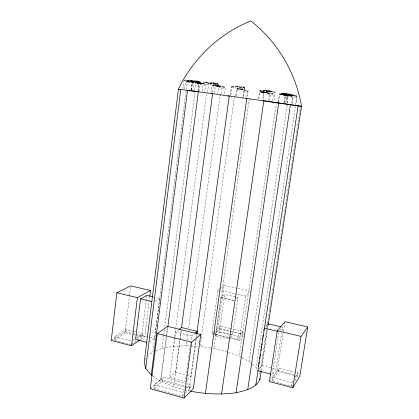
<?xml version="1.0" encoding="UTF-8"?>
<svg xmlns="http://www.w3.org/2000/svg" width="419" height="419" viewBox="0 0 419 419"><rect width="100%" height="100%" fill="white"/><g stroke="black" fill="none" stroke-linecap="round" stroke-linejoin="round"><path stroke-width="0.31" stroke-dasharray="2.1 1.57" d="M293.033 95.679L293.153 94.898L295.531 95.228L295.416 96.003M130.969 344.538L114.109 340.17L114.507 336.766L126.098 329.512L133.651 331.424M111.25 340.495L125.202 331.696L129.387 296.861M129.466 296.217L130.55 287.188M114.109 340.17L125.7 332.806L126.098 329.512M136.604 338.725L141.879 335.158L146.812 295.379M137.306 340.207L142.057 336.96L142.465 333.65L137.432 332.377M140.512 339.568L144.744 336.651L149.703 296.893M182.883 89.278L183.983 80.563L193.96 82.171L192.939 90.127M184.528 88.964L185.538 81.008M186.02 91.164L152.898 351.934L148.31 355.417M149.557 342.035L154.632 338.39L159.712 298.407L153.569 296.966M186.418 89.645L187.555 80.705L192.127 81.113L200.423 82.349L199.25 91.379M188.77 81.359L188.869 80.589L186.366 80.218L186.266 80.993L188.608 81.312M188.869 80.893L188.718 82.093L195.914 83.088L196.071 81.888L188.869 80.893L190.106 81.003M190.504 80.783L190.593 81.611L190.692 80.841M193.714 81.48L190.933 81.097L191.038 80.291L193.814 80.673L193.714 81.48L193.201 81.433M190.959 90.2L192.127 80.904L192.525 81.092M192.122 81.71L192.221 80.935L189.556 80.579L189.456 81.359L189.791 81.459M192.331 80.987L192.426 81.867L192.478 81.045M191.336 89.949L192.316 82.271L200.198 83.334L200.298 82.585L197.621 82.224L197.527 82.972L198.135 83.072M191.52 89.839L192.557 81.747L184.596 80.647M193.128 82.386L193.227 81.637L196.391 82.045L196.291 82.794L196.003 82.747M183.763 394.682L182.019 396.453L153.925 388.68L154.433 384.752L162.991 377.241L185.402 383.296M199.046 81.37L198.941 82.176L197.742 82.061L194.935 81.695L195.039 80.893L197.412 81.207L197.307 82.009L196.71 81.956M195.238 81.689L195.343 80.888L195.898 80.935L195.793 81.742L194.935 81.695M194.599 90.808L195.746 81.92L200.423 82.349M196.281 80.919L195.977 81.71M155.926 350.787L161.985 348.503L163.572 336.185M163.656 335.54L164.41 329.706M164.746 327.113L195.013 92.484M197.742 82.061L197.847 81.26M198.302 82.114L198.407 81.255L198.726 81.286L198.622 82.093M198.438 82.36L198.339 83.109L199.303 83.308L199.381 82.428L198.92 82.349L198.821 83.103L199.282 83.182M197.978 90.834L198.983 83.109L205.682 84.224L204.682 91.834M150.295 388.696L160.65 379.604L167.38 327.668M198.082 90.954L199.067 83.386L205.682 84.224M184.093 389.618L173.686 386.774L160.781 381.3L167.768 327.417M199.743 81.433L199.638 82.244L199.313 82.213L199.418 81.406L199.743 81.433L192.489 80.364L192.578 81.192M199.905 83.35L199.999 82.606M200.759 83.496L200.858 82.747M153.925 388.68L162.493 381.06L162.991 377.241M201.445 82.784L201.345 83.533L202.204 83.674L202.298 82.931L201.445 82.784L196.836 82.213L196.741 82.957L202.204 83.674M202.199 91.059L203.335 82.354L213.664 83.638L212.496 92.431M212.265 83.674L204.514 82.533L204.346 83.774L211.003 84.769L211.171 83.533M161.985 348.503L173.372 346.424L175.587 329.559M175.676 328.91L206.635 93.495M185.936 377.262L185.324 381.782L169.648 377.556L174.88 337.798M174.964 337.159L175.64 332.026L178.63 329.784M207.468 92.479L208.683 83.255L203.335 82.354M211.118 83.481L211.228 82.653L212.543 82.815L213.685 83.014L213.575 83.837M211.008 92.824L211.993 85.376L225.422 87.199L224.495 94.045M217.702 93.851L218.948 84.538L213.192 83.596L213.302 82.758L218.231 83.585L218.121 84.418M213.847 83.805L213.957 82.978L212.726 82.821L212.616 83.653L216.754 84.245L216.88 83.386L218.231 83.585M173.686 386.774L179.887 340.087M179.971 339.437L181.176 330.361M169.648 377.556L175.697 372.114L181.186 330.774M214.58 85.675L214.675 84.942L212.784 84.738L212.69 85.466L214.58 85.675L214.151 85.612M215.183 85.712L215.282 84.984L215.701 85.02L215.607 85.754L215.183 85.712L218.037 86.12M215.45 84.078L215.56 83.25L213.957 82.978M214.387 93.238L215.387 85.712M216.047 83.208L215.937 84.046L215.492 83.989M215.869 85.816L215.968 85.083L216.387 85.125L216.293 85.858M216.995 86.015L217.094 85.287L218.137 85.387L219.336 85.565L219.237 86.298M217.414 84.329L217.524 83.501M217.477 84.308L217.587 83.475M217.739 86.073L217.833 85.34L215.874 85.104L215.775 85.832L220.939 86.555L221.038 85.822L219.011 85.56L218.912 86.288M219.289 86.434L219.147 87.519L224.359 88.173L224.511 87.084L218.456 86.304M219.399 86.398L219.493 85.67L217.451 85.413L217.351 86.136L219.661 86.361L219.755 85.633M220.19 86.476L220.289 85.748M173.372 346.424L186.329 345.754L188.073 332.78M188.681 328.245L219.985 95.385L220.651 95.48M221.038 93.626L221.95 86.848L225.422 87.199M182.019 396.453L182.558 392.477L184.397 390.634M186.026 376.618L187.508 365.651M187.597 365.001L191.525 335.97L194.358 333.665M196.071 339.086L188.99 390.953L184.706 389.785M196.155 338.442L196.689 334.551M187.534 379.635L191.069 376.204L196.05 339.689M196.49 336.488L196.752 334.566M185.502 392.917L189.859 388.502L190.383 384.642L186.026 383.464M230.157 95.48L231.456 85.995L244.717 88.016L243.497 96.758M230.853 95.008L232.089 86.105L232.514 86.309M235.609 95.616L236.546 88.802L247.524 90.305L248.163 90.541L247.22 97.281M236.876 86.775L236.992 85.932L238.547 86.204L238.432 87.042L237.018 86.848M238.034 88.299L237.196 88.163L237.091 88.891L237.934 89.022L237.94 88.268L237.934 89.022M237.185 88.922L237.196 88.163M236.384 95.789L237.316 89.058L236.546 88.802M239.558 86.44L239.443 87.272L239.411 86.356C242.03 85.104 240.637 89.467 240.93 86.565M239.694 89.294L239.794 88.571L238.584 88.357L238.484 89.079L239.464 89.216M240.05 89.341L239.93 88.545L241.454 88.802L241.354 89.519L240.05 89.341L240.15 88.624M241.234 88.723L241.354 89.519M242.135 89.65L242.234 88.933C245.764 88.917 241.354 91.054 241.805 88.802L243.355 89.048L243.104 89.718M243.366 86.969L244.23 87.084L244.115 87.922L244.177 87.052L243.313 86.932L243.198 87.77L243.35 86.785L243.895 86.859L243.963 87.817L243.23 87.629M243.057 96.621L244.293 87.76M214.308 334.509L211.81 333.917L217.953 289.985L219.456 288.832M246.566 97.129L247.524 90.305M228.57 337.269L214.575 333.959L215.015 330.816L237.934 336.206L242.486 331.251L230.654 328.496M228.879 339.044L215.471 335.865L220.85 297.637L224.736 294.473L238.055 297.39L232.603 335.116L230.534 337.3M227.26 351.913L214.004 348.582L249.085 99.439M237.201 288.23L223.961 285.381L217.927 328.124L231.01 331.178M214.575 333.959L219.635 329.104L220.069 326.034L230.031 328.349M215.471 335.865L219.425 332.016L224.736 294.473M258.444 98.868L259.686 90.179L264.033 90.604L262.771 99.397M258.9 98.8L259.88 91.934L273.539 93.846L272.444 101.319M260.765 90.31L260.587 91.552L266.793 92.327L266.971 91.075L263.797 90.761M261.854 91.473L260.697 91.305L260.592 92.033L261.749 92.206L261.854 91.473L261.351 91.389L261.247 92.117L261.749 92.206M261.095 92.122L261.199 91.394L260.697 91.305M263.059 92.353L263.163 91.62L264.31 91.766L265.546 91.981L265.442 92.709L264.295 92.562L264.399 91.834M262.964 99.418L263.944 92.625L259.88 91.934M264.206 92.499L264.31 91.766M265.793 90.169L264.85 90.08L264.729 90.907L265.672 91.002L265.793 90.169L267.212 90.384L267.092 91.211M266.264 90.289L266.144 91.117L267.93 91.321M266.599 91.19L266.714 90.363L269.37 90.693L269.249 91.52L265.672 91.002M266.641 92.887L266.746 92.159L268.914 92.484L268.809 93.212L267.71 93.023M268.244 91.436L268.359 90.614L269.721 90.745L270.711 90.892L270.564 91.787L275.199 92.274L273.832 101.613M269.118 91.405L269.239 90.572L266.793 90.268L266.673 91.101L267.882 91.222M268.443 100.717L269.537 93.159M269.93 90.85L269.815 91.677L270.355 91.73L270.475 90.902L269.93 90.85L271.224 91.017L271.103 91.84L259.686 90.179M269.501 100.445L270.753 91.829M272.58 93.699L272.418 94.794L266.877 93.966L267.034 92.866L269.951 93.364M229.203 337.415L237.473 339.374L237.934 336.206M274.372 92.17L274.492 91.337L272.093 91.08L271.973 91.908L272.439 91.976M230.56 338.358L239.307 340.432L245.801 296.05L249.635 292.541M237.473 339.374L242.035 334.346L242.486 331.251M241.344 357.501L239.16 356.323L276.315 103.153M278.211 102.315L279.541 93.264L287.429 94.254L286.067 103.409M278.446 102.042L279.573 94.401L285.533 95.034L292.64 96.092L291.483 103.802M280.835 93.798L280.437 93.756L280.327 94.5L286.565 95.422L286.675 94.678L281.264 93.846L281.154 94.589M281.301 93.887L281.196 94.631L281.594 94.673L281.704 93.929L280.437 93.756M281.935 94.678L282.045 93.929L285.528 94.369M282.752 94.003L282.642 94.752L289.754 95.742M283.118 94.809L283.228 94.06L283.993 94.139M283.773 93.133L283.653 93.935L282.893 93.804L283.008 92.997L285.465 93.343L285.376 94.254L285.779 94.322L285.894 93.526L285.496 93.453L286.853 93.647L286.732 94.443L286.334 94.375L286.449 93.573L286.853 93.647M283.763 93.966L283.878 93.159L287.664 93.709L287.544 94.511L283.763 93.966L284.47 94.086M283.988 94.228L283.878 94.977L283.344 94.919M284.197 94.254L284.087 94.998L286.266 95.15M284.705 93.212L284.601 94.113L285.13 94.207M284.621 94.977L284.454 96.103L289.587 96.868L291.247 97.046L291.415 95.92M284.794 95.071L284.91 94.327M284.276 102.576L285.501 94.301L279.541 93.264M284.386 102.786L285.533 95.034M285.475 103.048L286.606 95.448L279.573 94.401M288.23 94.448L288.047 95.663L280.709 94.657L280.887 93.442L289.115 94.621M287.094 103.064L288.309 94.93L297.024 96.129L295.699 104.891M287.177 103.168L288.309 94.93M251.84 363.97L248.996 361.613L287.24 105.269M288.838 95.632L289.073 94.458L290.131 94.621L290.016 95.391M289.12 95.207L289.23 94.406M291.189 95.453L291.305 94.647L289.429 94.39L289.32 95.197L295.83 95.972L295.636 97.203L289.351 96.344L289.529 95.176M288.963 95.244L291.734 95.569L291.854 94.762L289.168 94.432M292.452 95.165L292.572 94.364L288.932 93.893L289.058 94.736M292.556 95.731L292.671 94.956L296.385 95.469L296.27 96.239M292.064 103.619L293.316 95.286L286.606 94.165M295.636 104.965L297.024 96.129M257.046 369.05L256.103 367.51L295.542 106.342M260.073 372.381L259.88 373.675L258.623 371.622M260.173 371.737L266.557 329.758M266.657 329.109L267.05 326.527M267.542 323.3L269.213 312.317M269.307 311.673L269.7 309.091M269.799 308.442L271.271 298.757M271.371 298.108L275.99 267.751M276.084 267.107L277.561 257.418M277.656 256.774L282.275 226.417M282.375 225.773L283.846 216.084M283.946 215.439L286.989 195.416M287.088 194.772L300.444 106.934M259.204 368.835L261.823 365.541L267.196 330.245M267.589 327.679L267.977 325.113M261.241 370.674L268.129 325.432M278.735 332.267L272.198 374.46L276.027 369.17L282.553 327.223L281.301 326.93M292.116 385.108L291.456 386.182L272.01 381.101L272.57 377.477L279.174 368.212L294.206 372.041M269.407 381.573L277.42 370.344L283.412 331.921M283.511 331.282L284.91 322.316M272.01 381.101L278.63 371.705L279.174 368.212M291.456 386.182L292.043 382.531L293.358 380.41M294.756 380.813L297.396 376.519L297.961 372.994L294.829 372.198M145.513 359.392L146.022 358.266M295.332 377.236L297.961 372.994M279.662 330.649L282.553 327.223M239.307 340.432L243.465 335.776M184.858 390.173L190.383 384.642M211.81 333.917L213.224 332.581M213.695 332.136L220.069 326.034M236.232 299.009L238.055 297.39M219.954 288.45L223.961 285.381M131.498 344.177L136.777 340.568M132.97 340.045L134.557 338.976M136.667 337.557L142.465 333.65M154.768 301.324L159.712 298.407M186.329 345.754L190.09 345.958M190.713 345.989L198.234 346.393M196.49 80.987L196.071 80.951L195.966 81.757L196.385 81.794M190.933 81.097L191.441 81.145M194.814 81.773L196.071 81.888M270.679 90.965L271.224 91.017M267.914 91.389L270.59 91.719L269.228 91.583M283.637 94.223L283.522 94.966M286.895 95.343L286.229 95.27L286.339 94.526L288.948 94.883M286.308 95.391L292.64 96.092M215.23 83.135L214.308 83.02L214.219 83.926L210.039 83.297M213.192 83.596L213.638 83.653M214.198 83.852L215.12 83.968M218.948 84.538L204.514 82.533M285.501 94.301L293.316 95.286M262.692 92.374L262.284 92.321L262.388 91.599L264.541 91.95L264.441 92.672L261.854 92.196L261.959 91.468L264.075 91.792L263.97 92.52L263.116 92.41M269.679 93.201L264.792 92.578L264.897 91.845L267.003 92.154L266.898 92.882L266.023 92.735M263.944 92.625L273.539 93.846M244.717 88.016L231.456 85.995M192.347 81.035L189.718 80.631L189.618 81.406L192.426 81.867L192.022 81.684M288.372 95.176L296.935 96.349M237.316 89.058L248.163 90.541M249.729 99.528L251.101 99.717M242.056 98.465L243.334 98.643M219.546 95.296L220.792 95.474M223.118 95.825L224.395 96.003M226.873 96.354L228.125 96.527M230.633 96.878L231.89 97.056M235.106 97.507L234.389 97.402L200.12 346.492L212.108 348.299M211.993 85.376L221.991 86.833M263.918 90.619L275.199 92.274M187.555 80.705L195.746 81.92M215.282 84.984L216.387 85.125M212.742 348.393L214.004 348.582M192.316 82.271L199.674 83.454M199.596 83.234L201.172 83.496L201.267 82.753L200.465 82.616M198.658 82.443L199.402 82.564M262.708 92.306L265.442 92.709M286.952 94.348L286.297 94.233L286.413 93.427L289.236 93.814L289.058 95.228M284.585 94.018L285.344 94.149M286.14 94.265L286.842 94.385L286.963 93.584L286.256 93.458M287.02 94.416L287.544 94.511M237.83 288.366L251.07 291.221M217.953 289.985L236.306 293.981M236.939 294.122L245.801 296.05M220.85 297.637L234.404 300.633M221.211 297.417L234.048 300.339M231.634 331.324L244.712 334.383M219.635 329.104L242.035 334.346M219.425 332.016L232.603 335.116M214.937 334.661L229.931 338.212M175.64 332.026L191.525 335.97M134.284 331.581L136.798 332.215M141.879 335.158L149.777 337.159M150.384 337.311L154.632 338.39M125.202 331.696L132.137 333.456M132.765 333.613L135.29 334.252M135.918 334.414L144.744 336.651M125.7 332.806L142.057 336.96M261.823 365.541L276.027 369.17M277.42 370.344L293.609 374.486M296.097 375.12L299.208 375.916M278.63 371.705L293.646 375.555M294.269 375.717L297.396 376.519M114.507 336.766L131.388 341.108M272.57 377.477L292.043 382.531M175.697 372.114L186.151 374.895M186.764 375.057L191.069 376.204M160.65 379.604L192.096 388.141M162.493 381.06L184.884 387.151M185.507 387.318L189.859 388.502M154.433 384.752L182.558 392.477M184.789 80.694L184.821 79.898L188.592 80.427L188.43 81.186M186.617 81.15L186.204 81.029L186.057 82.187L192.588 83.14L192.735 81.993L192.347 81.878M192.557 81.747L193.96 82.171M237.72 89.1L237.39 88.99L237.489 88.273L238.28 88.446L238.181 89.163L237.856 89.053M244.649 90.043L244.151 89.865L243.999 90.949L247.456 91.52L247.608 90.446L247.142 90.274M228.449 352.353L239.16 356.323M231.917 87.372L235.792 88.037L235.965 86.785L235.578 86.586M237.175 86.958L237.175 86.063L238.909 86.345L238.683 87.121M241.889 357.795L248.996 361.613M241.375 87.54L241.349 86.623L242.627 86.864L242.371 87.618M152.841 376.079L160.781 381.3M252.311 364.362L256.103 367.51M191.074 80.757L191.069 81.569L191.074 80.757M197.857 83.151L197.71 84.266L204.325 85.172L204.472 84.057L197.857 83.151M198.098 82.25L197.998 82.999L198.459 83.077L198.559 82.328L198.098 82.25M208.683 82.213L208.573 83.046L211.181 83.439L211.291 82.606L208.683 82.213"/><path stroke-width="0.63" d="M190.257 391.147C205.336 394.054 220.808 394.902 236.049 392.76C244.869 390.686 255.307 388.513 259.864 379.724L259.864 378.514M149.782 296.254L150.505 290.482L130.707 285.894L116.849 292.771L111.25 340.495L131.519 345.759L139.983 339.929M131.519 345.759L137.39 297.626L150.505 290.482M152.956 296.82L146.812 295.379L140.533 298.862L135.552 339.437L146.687 342.292M145.676 368.505L180.793 89.504L178.457 89.273L144.241 362.21L145.676 368.505L151.249 375.036L152.312 375.728M151.249 375.036L187.503 90.342L178.353 89.268C192.965 58.597 219.216 33.709 250.724 20.95C277.593 41.717 295.872 72.901 301.533 106.326L245.963 98.282M157.319 333.613L150.295 388.696L184.051 398.05L193.353 388.486L200.759 334.551L167.548 326.37L157.319 333.613L191.614 342.218L200.759 334.551M167.851 326.768L198.334 91.766L187.503 90.342M181.521 327.768L212.611 93.694L186.979 90.274M184.051 398.05L191.614 342.218M196.778 333.901L229.24 95.967L211.789 93.578M196.841 333.927L197.187 331.361L181.616 327.543L179.128 329.413M205.425 393.462L246.817 98.402L228.365 95.846M221.567 394.07L263.802 100.785M236.049 392.76L278.74 102.912M247.723 389.701L290.446 104.609M258.298 366.845L258.492 365.557M258.685 364.263L258.979 362.33M259.565 358.454L259.764 357.166M259.958 355.878L260.152 354.584M260.838 350.069L261.032 348.776M261.231 347.487L261.425 346.194M261.618 344.905L261.817 343.611M262.498 339.097L262.697 337.808M262.891 336.515L263.085 335.226M263.771 330.706L263.965 329.418M255.8 385.213L298.15 105.766M259.864 379.724L261.142 371.323M268.228 324.788L301.497 106.326M277.263 330.727L269.407 381.573L292.797 387.695L299.831 376.079L307.75 326.988L285.009 321.677L277.263 330.727L301.01 336.389L307.75 326.988M292.797 387.695L301.01 336.389M265.945 326.218L268.176 323.829L280.678 326.783M194.83 333.283L197.187 331.361M263.043 100.675L301.533 106.326M116.849 292.771L137.39 297.626M140.533 298.862L151.793 301.528M264.164 328.124L277.614 331.335M257.711 370.715L270.941 374.136"/></g></svg>
